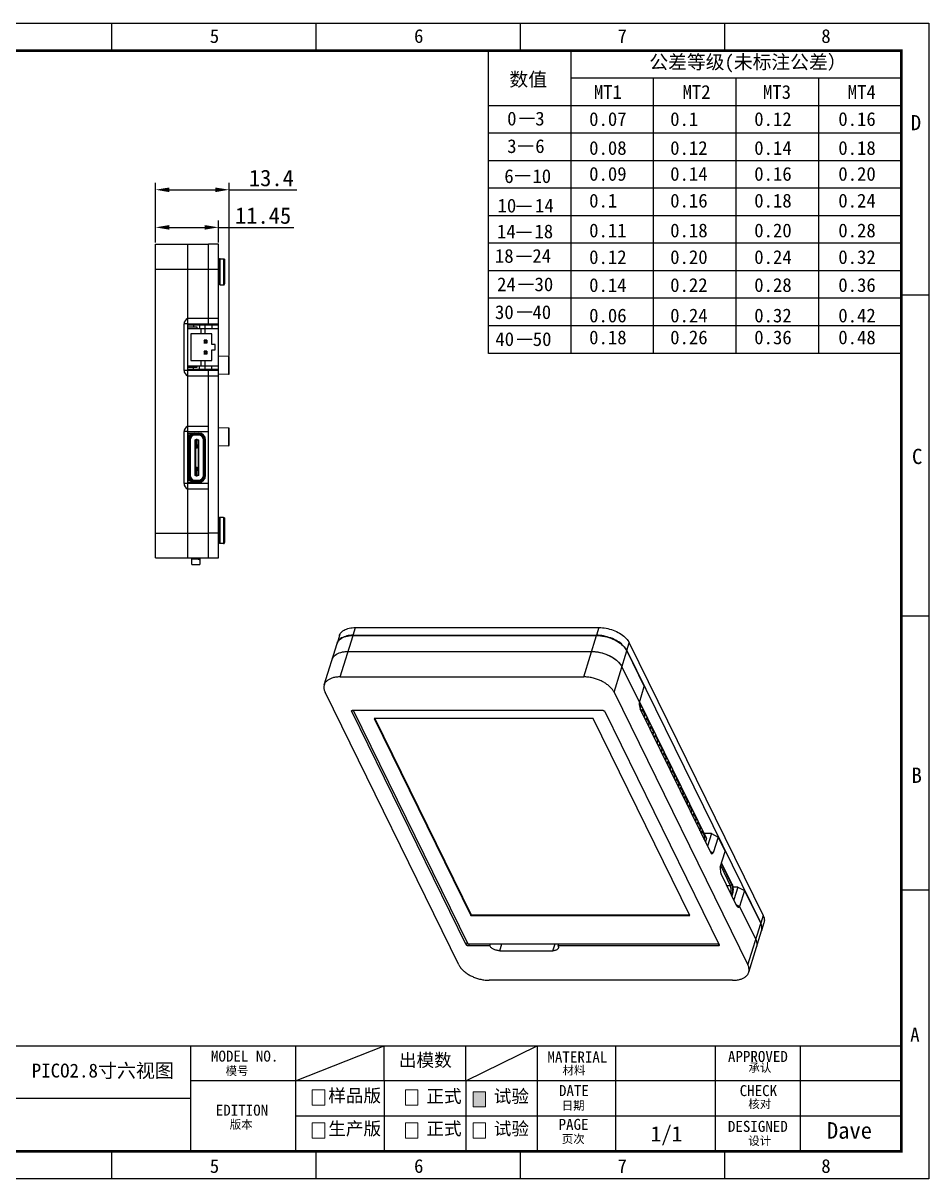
# Model space of a CAD drawing. Header units: millimetres. Extents: x 16822 to 17119, y 29551 to 29761.
# Drawn here: x 16954.4 to 17118.9, y 29550.5 to 29760.5 of the extents above; entities that cross this region are included whole.
import ezdxf
from ezdxf.enums import TextEntityAlignment as Align

# ---------------------------------------------------------------- set-up
doc = ezdxf.new("R2010")
doc.units = ezdxf.units.MM
doc.header["$PDMODE"] = 2
doc.layers.add('dim', color=3, linetype='Continuous')
doc.layers.add('title bar', color=7, linetype='Continuous')
doc.styles.get("Standard").update_dxf_attribs({"font": ''})
doc.styles.add('style3', font='')
doc.styles.add('宝明', font='')
doc.styles.get('Standard').set_extended_font_data('SimSun')
doc.styles.get('style3').set_extended_font_data('SimSun')
doc.styles.get('宝明').set_extended_font_data('SimHei')
doc.dimstyles.new('ISO-25', dxfattribs={"dimtxt": 3, "dimasz": 2.5, "dimexe": 1.25, "dimexo": 0.3, "dimtad": 1, "dimdsep": 46, "dimtxsty": 'Standard', "dimcen": 2.5, "dimclrd": 5, "dimclre": 5, "dimadec": 0, "dimazin": 0, "dimtfac": 1, "dimtmove": 0, "dimatfit": 3, "dimfxl": 1, "dimarcsym": 0})

# ---------------------------------------------------------------- blocks, each defined once
blk = doc.blocks.new('*D11')
at = {"color": 5, "lineweight": -2, "transparency": 16777216}
for p, q in [((16978.4, 29720.64), (16978.4, 29724.66)), ((16980.9, 29723.41), (16987.35, 29723.41)), ((16989.85, 29720.64), (16989.85, 29724.66)), ((16989.85, 29723.41), (17003.57, 29723.41))]:
    blk.add_line(p, q, dxfattribs=at)
at = {"color": 5, "transparency": 16777216}
for points in [[(16980.9, 29723.82), (16980.9, 29722.99), (16978.4, 29723.41)], [(16987.35, 29723.82), (16987.35, 29722.99), (16989.85, 29723.41)]]:
    blk.add_solid(points, dxfattribs=at)
at = {"layer": 'Defpoints', "color": 0, "transparency": 16777216}
for p in [(16978.4, 29723.41), (16978.4, 29720.34), (16989.85, 29720.34)]:
    blk.add_point(p, dxfattribs=at)
at = {"color": 0, "transparency": 16777216, "insert": (16997.96, 29725.53), "char_height": 3, "attachment_point": 5}
blk.add_mtext('11.45', dxfattribs=at)
blk = doc.blocks.new('*D12')
at = {"color": 5, "lineweight": -2, "transparency": 16777216}
for p, q in [((16978.4, 29720.64), (16978.4, 29731.49)), ((16980.9, 29730.24), (16989.3, 29730.24)), ((16991.8, 29700.15), (16991.8, 29731.49)), ((16991.8, 29730.24), (17004.06, 29730.24))]:
    blk.add_line(p, q, dxfattribs=at)
at = {"color": 5, "transparency": 16777216}
for points in [[(16980.9, 29730.65), (16980.9, 29729.82), (16978.4, 29730.24)], [(16989.3, 29730.65), (16989.3, 29729.82), (16991.8, 29730.24)]]:
    blk.add_solid(points, dxfattribs=at)
at = {"layer": 'Defpoints', "color": 0, "transparency": 16777216}
for p in [(16978.4, 29730.24), (16978.4, 29720.34), (16991.8, 29699.85)]:
    blk.add_point(p, dxfattribs=at)
at = {"color": 0, "transparency": 16777216, "insert": (16999.46, 29732.36), "char_height": 3, "attachment_point": 5}
blk.add_mtext('13.4', dxfattribs=at)

msp = doc.modelspace()

# ---------------------------------------------------------------- hatches: boundary and pattern name
msp.add_hatch(color=256).paths.add_polyline_path([(17036.108, 29563.585), (17038.345, 29563.585), (17038.345, 29566.357), (17036.108, 29566.357)])

# ---------------------------------------------------------------- linework, layer by layer
for p, q in [((17038.908, 29700.518), (17038.908, 29755.518)), ((17053.908, 29700.518), (17053.908, 29755.518)), ((17113.908, 29750.518), (17053.908, 29750.518)), ((17068.908, 29700.518), (17068.908, 29750.518)), ((17083.908, 29700.518), (17083.908, 29750.518)), ((17098.908, 29700.518), (17098.908, 29750.518)), ((17113.908, 29745.518), (17038.908, 29745.518)), ((17044.51, 29743.237), (17047.237, 29743.237)), ((17113.908, 29740.518), (17038.908, 29740.518)), ((17044.313, 29738.233), (17047.04, 29738.233)), ((17113.908, 29735.518), (17038.908, 29735.518)), ((17043.77, 29732.841), (17046.498, 29732.841)), ((17113.908, 29730.518), (17038.908, 29730.518)), ((17113.908, 29725.518), (17038.908, 29725.518)), ((17044.016, 29727.264), (17046.744, 29727.264)), ((17043.969, 29722.528), (17046.696, 29722.528)), ((17113.908, 29720.518), (17038.908, 29720.518)), ((17044.016, 29718.186), (17046.744, 29718.186)), ((17113.908, 29715.518), (17038.908, 29715.518)), ((17044.328, 29713.098), (17047.055, 29713.098)), ((17113.908, 29710.518), (17038.908, 29710.518)), ((17044.131, 29708.077), (17046.858, 29708.077)), ((17113.908, 29705.518), (17038.908, 29705.518)), ((17044.112, 29703.07), (17046.84, 29703.07)), ((17113.908, 29700.518), (17038.908, 29700.518))]:
    msp.add_line(p, q)
at = {"color": 7, "linetype": 'Continuous'}
for p, q in [((16978.399, 29663.338), (16978.399, 29720.338)), ((16978.399, 29720.338), (16987.999, 29720.338)), ((16984.299, 29706.888), (16984.299, 29720.338)), ((16987.999, 29720.338), (16987.999, 29705.638)), ((16988.049, 29705.638), (16988.049, 29720.338)), ((16989.849, 29720.338), (16988.049, 29720.338)), ((16989.849, 29663.338), (16989.849, 29720.338)), ((16989.954, 29713.131), (16989.954, 29717.546)), ((16990.157, 29717.706), (16990.766, 29717.706)), ((16990.968, 29717.546), (16990.968, 29713.131)), ((16987.999, 29716.588), (16988.049, 29716.588)), ((16989.849, 29716.588), (16989.954, 29716.588)), ((16987.999, 29714.088), (16988.049, 29714.088)), ((16989.849, 29714.088), (16989.954, 29714.088)), ((16990.157, 29712.97), (16990.766, 29712.97)), ((16984.299, 29706.888), (16987.999, 29706.888)), ((16988.049, 29706.888), (16989.849, 29706.888)), ((16983.599, 29697.388), (16983.599, 29705.888)), ((16984.299, 29705.888), (16987.999, 29705.888)), ((16989.829, 29705.638), (16984.299, 29705.638)), ((16984.299, 29705.338), (16985.899, 29705.338)), ((16984.299, 29705.038), (16989.829, 29705.038)), ((16985.299, 29705.638), (16985.299, 29705.338)), ((16985.899, 29705.338), (16985.899, 29705.038)), ((16986.429, 29705.638), (16986.429, 29705.038)), ((16986.629, 29705.038), (16986.629, 29704.068)), ((16987.429, 29704.068), (16987.429, 29705.638)), ((16988.049, 29705.888), (16989.849, 29705.888)), ((16988.629, 29705.638), (16988.629, 29705.038)), ((16989.829, 29697.638), (16989.829, 29705.638)), ((16988.629, 29704.068), (16984.849, 29704.068)), ((16984.849, 29704.068), (16984.849, 29699.208)), ((16987.739, 29702.888), (16987.239, 29702.888)), ((16987.239, 29702.888), (16987.239, 29702.388)), ((16987.339, 29702.788), (16987.239, 29702.888)), ((16987.239, 29702.388), (16987.339, 29702.488)), ((16987.739, 29702.388), (16987.239, 29702.388)), ((16987.639, 29702.788), (16987.339, 29702.788)), ((16987.339, 29702.488), (16987.339, 29702.788)), ((16987.639, 29702.488), (16987.339, 29702.488)), ((16987.739, 29702.888), (16987.639, 29702.788)), ((16987.639, 29702.488), (16987.639, 29702.788)), ((16987.739, 29702.388), (16987.639, 29702.488)), ((16987.739, 29702.888), (16987.739, 29702.388)), ((16988.629, 29702.138), (16988.629, 29704.068)), ((16987.739, 29700.888), (16987.239, 29700.888)), ((16987.239, 29700.888), (16987.239, 29700.388)), ((16987.339, 29700.788), (16987.239, 29700.888)), ((16987.239, 29700.388), (16987.339, 29700.488)), ((16987.739, 29700.388), (16987.239, 29700.388)), ((16987.639, 29700.788), (16987.339, 29700.788)), ((16987.339, 29700.488), (16987.339, 29700.788)), ((16987.639, 29700.488), (16987.339, 29700.488)), ((16987.739, 29700.888), (16987.639, 29700.788)), ((16987.639, 29700.488), (16987.639, 29700.788)), ((16987.739, 29700.388), (16987.639, 29700.488)), ((16987.739, 29700.888), (16987.739, 29700.388)), ((16989.229, 29702.138), (16988.629, 29702.138)), ((16988.629, 29701.138), (16989.229, 29701.138)), ((16988.629, 29699.208), (16988.629, 29701.138)), ((16989.229, 29701.138), (16989.229, 29702.138)), ((16984.299, 29698.238), (16989.829, 29698.238)), ((16984.849, 29699.208), (16988.629, 29699.208)), ((16985.899, 29698.238), (16985.899, 29697.938)), ((16986.429, 29697.638), (16986.429, 29698.238)), ((16986.629, 29699.208), (16986.629, 29698.238)), ((16987.429, 29697.638), (16987.429, 29699.208)), ((16988.629, 29697.638), (16988.629, 29698.238)), ((16991.703, 29699.945), (16989.849, 29700.01)), ((16991.799, 29696.832), (16991.799, 29699.845)), ((16985.899, 29697.938), (16984.299, 29697.938)), ((16984.299, 29697.638), (16989.829, 29697.638)), ((16987.999, 29697.388), (16984.299, 29697.388)), ((16987.999, 29696.388), (16984.299, 29696.388)), ((16985.299, 29697.638), (16985.299, 29697.938)), ((16987.999, 29697.639), (16987.999, 29663.338)), ((16988.049, 29696.604), (16988, 29696.602)), ((16988.049, 29663.338), (16988.049, 29697.638)), ((16989.849, 29697.388), (16988.049, 29697.388)), ((16989.849, 29696.388), (16988.049, 29696.388)), ((16991.703, 29696.732), (16989.849, 29696.667)), ((16983.599, 29676.848), (16983.599, 29686.288)), ((16984.299, 29687.288), (16987.999, 29687.288)), ((16984.299, 29686.288), (16987.999, 29686.288)), ((16984.299, 29686.038), (16986.259, 29686.038)), ((16984.299, 29685.738), (16984.737, 29685.738)), ((16986.259, 29685.888), (16985.549, 29685.888)), ((16985.549, 29685.738), (16986.259, 29685.738)), ((16988.049, 29687.073), (16987.999, 29687.074)), ((16991.703, 29686.945), (16989.849, 29687.01)), ((16991.799, 29683.832), (16991.799, 29686.845)), ((16984.449, 29684.788), (16984.449, 29678.348)), ((16984.599, 29684.788), (16984.599, 29678.348)), ((16985.529, 29683.718), (16985.554, 29683.718)), ((16985.529, 29683.718), (16985.529, 29683.418)), ((16985.554, 29683.418), (16985.529, 29683.418)), ((16985.554, 29684.818), (16985.804, 29684.818)), ((16985.554, 29684.818), (16985.554, 29678.318)), ((16985.554, 29683.918), (16985.654, 29683.818)), ((16985.804, 29683.818), (16985.654, 29683.818)), ((16985.654, 29683.818), (16985.654, 29679.318)), ((16985.804, 29684.918), (16986.004, 29684.918)), ((16985.804, 29683.318), (16985.804, 29684.918)), ((16985.804, 29683.86), (16986.004, 29683.86)), ((16986.004, 29683.318), (16986.004, 29684.918)), ((16986.004, 29684.818), (16986.254, 29684.818)), ((16986.154, 29683.818), (16986.004, 29683.818)), ((16986.154, 29683.818), (16986.254, 29683.918)), ((16986.154, 29683.818), (16986.154, 29679.318)), ((16986.254, 29678.318), (16986.254, 29684.818)), ((16986.254, 29683.718), (16986.279, 29683.718)), ((16986.279, 29683.418), (16986.254, 29683.418)), ((16986.279, 29683.418), (16986.279, 29683.718)), ((16987.209, 29684.788), (16987.209, 29678.348)), ((16987.359, 29678.348), (16987.359, 29684.788)), ((16987.509, 29678.348), (16987.509, 29684.788)), ((16988.049, 29683.604), (16987.999, 29683.602)), ((16991.703, 29683.732), (16989.849, 29683.667)), ((16985.529, 29683.218), (16985.554, 29683.218)), ((16985.529, 29683.218), (16985.529, 29682.918)), ((16985.554, 29682.918), (16985.529, 29682.918)), ((16985.529, 29682.718), (16985.554, 29682.718)), ((16985.529, 29682.718), (16985.529, 29682.418)), ((16985.554, 29682.418), (16985.529, 29682.418)), ((16985.529, 29682.218), (16985.554, 29682.218)), ((16985.529, 29682.218), (16985.529, 29681.918)), ((16985.554, 29681.918), (16985.529, 29681.918)), ((16985.529, 29681.718), (16985.554, 29681.718)), ((16985.529, 29681.718), (16985.529, 29681.418)), ((16985.554, 29681.418), (16985.529, 29681.418)), ((16986.004, 29683.318), (16985.804, 29683.318)), ((16986.254, 29683.218), (16986.279, 29683.218)), ((16986.279, 29682.918), (16986.254, 29682.918)), ((16986.254, 29682.718), (16986.279, 29682.718)), ((16986.279, 29682.418), (16986.254, 29682.418)), ((16986.254, 29682.218), (16986.279, 29682.218)), ((16986.279, 29681.918), (16986.254, 29681.918)), ((16986.254, 29681.718), (16986.279, 29681.718)), ((16986.279, 29681.418), (16986.254, 29681.418)), ((16986.279, 29682.918), (16986.279, 29683.218)), ((16986.279, 29682.418), (16986.279, 29682.718)), ((16986.279, 29681.918), (16986.279, 29682.218)), ((16986.279, 29681.418), (16986.279, 29681.718)), ((16985.529, 29681.218), (16985.554, 29681.218)), ((16985.529, 29681.218), (16985.529, 29680.918)), ((16985.554, 29680.918), (16985.529, 29680.918)), ((16985.529, 29680.718), (16985.554, 29680.718)), ((16985.529, 29680.718), (16985.529, 29680.418)), ((16985.554, 29680.418), (16985.529, 29680.418)), ((16985.529, 29680.218), (16985.554, 29680.218)), ((16985.529, 29680.218), (16985.529, 29679.918)), ((16985.554, 29679.918), (16985.529, 29679.918)), ((16985.529, 29679.718), (16985.554, 29679.718)), ((16985.529, 29679.718), (16985.529, 29679.418)), ((16985.554, 29679.418), (16985.529, 29679.418)), ((16985.554, 29679.218), (16985.654, 29679.318)), ((16985.804, 29679.318), (16985.654, 29679.318)), ((16985.804, 29679.818), (16986.004, 29679.818)), ((16985.804, 29678.218), (16985.804, 29679.818)), ((16986.004, 29679.277), (16985.804, 29679.277)), ((16986.004, 29678.218), (16986.004, 29679.818)), ((16986.004, 29679.318), (16986.154, 29679.318)), ((16986.254, 29679.218), (16986.154, 29679.318)), ((16986.254, 29681.218), (16986.279, 29681.218)), ((16986.279, 29680.918), (16986.254, 29680.918)), ((16986.254, 29680.718), (16986.279, 29680.718)), ((16986.279, 29680.418), (16986.254, 29680.418)), ((16986.254, 29680.218), (16986.279, 29680.218)), ((16986.279, 29679.918), (16986.254, 29679.918)), ((16986.254, 29679.718), (16986.279, 29679.718)), ((16986.279, 29679.418), (16986.254, 29679.418)), ((16986.279, 29680.918), (16986.279, 29681.218)), ((16986.279, 29680.418), (16986.279, 29680.718)), ((16986.279, 29679.918), (16986.279, 29680.218)), ((16986.279, 29679.418), (16986.279, 29679.718)), ((16984.737, 29677.398), (16984.299, 29677.398)), ((16984.299, 29677.098), (16986.259, 29677.098)), ((16986.259, 29677.398), (16985.549, 29677.398)), ((16985.549, 29677.248), (16986.259, 29677.248)), ((16985.804, 29678.318), (16985.554, 29678.318)), ((16986.004, 29678.218), (16985.804, 29678.218)), ((16986.254, 29678.318), (16986.004, 29678.318)), ((16987.999, 29676.848), (16984.299, 29676.848)), ((16987.999, 29675.848), (16984.299, 29675.848)), ((16984.299, 29663.338), (16984.299, 29675.848)), ((16987.999, 29672.638), (16988.049, 29672.638)), ((16988.049, 29669.588), (16987.999, 29669.588)), ((16989.954, 29669.588), (16989.849, 29669.588)), ((16989.954, 29666.131), (16989.954, 29670.546)), ((16990.766, 29670.706), (16990.157, 29670.706)), ((16990.968, 29670.546), (16990.968, 29666.131)), ((16988.049, 29667.088), (16987.999, 29667.088)), ((16989.954, 29667.088), (16989.849, 29667.088)), ((16987.999, 29664.838), (16988.049, 29664.838)), ((16990.766, 29665.97), (16990.157, 29665.97)), ((16978.399, 29663.338), (16987.999, 29663.338)), ((16984.999, 29662.138), (16984.999, 29663.338)), ((16985.949, 29663.338), (16986.252, 29663.121)), ((16986.301, 29663.086), (16986.252, 29663.121)), ((16986.449, 29663.338), (16986.449, 29662.138)), ((16988.049, 29663.338), (16989.849, 29663.338)), ((16984.999, 29662.138), (16986.449, 29662.138)), ((17014.759, 29650.702), (17058.97, 29650.702)), ((17009.06, 29640.264), (17011.384, 29647.784)), ((17011.384, 29647.784), (17011.408, 29647.854)), ((17011.396, 29647.824), (17011.392, 29647.808)), ((17011.832, 29649.234), (17011.396, 29647.824)), ((17011.421, 29647.895), (17011.396, 29647.824)), ((17011.408, 29647.854), (17011.501, 29648.06)), ((17014.311, 29649.253), (17058.522, 29649.253)), ((17014.323, 29649.292), (17058.534, 29649.292)), ((17064.487, 29647.905), (17088.799, 29598.363)), ((17013.055, 29646.343), (17013.415, 29646.355)), ((17013.415, 29646.355), (17057.626, 29646.355)), ((17064.051, 29646.495), (17063.935, 29646.707)), ((17064.039, 29646.456), (17067.208, 29639.998)), ((17064.051, 29646.495), (17088.363, 29596.953)), ((17063.006, 29643.804), (17063.144, 29643.557)), ((17063.144, 29643.557), (17066.313, 29637.1)), ((17011.987, 29641.733), (17056.198, 29641.733)), ((17066.313, 29637.1), (17067.208, 29639.998)), ((17033.527, 29589.394), (17009.215, 29638.936)), ((17061.715, 29638.936), (17086.027, 29589.394)), ((17078.528, 29612.455), (17066.36, 29637.252)), ((17034.859, 29593.061), (17014.055, 29635.455)), ((17014.27, 29635.672), (17059.587, 29635.672)), ((17014.339, 29635.672), (17035.168, 29593.226)), ((17060.016, 29635.455), (17080.82, 29593.061)), ((17066.617, 29636.345), (17066.306, 29636.978)), ((17066.617, 29636.345), (17066.338, 29636.314)), ((17079.266, 29609.81), (17066.448, 29635.93)), ((17066.473, 29635.879), (17066.617, 29636.345)), ((17066.843, 29635.885), (17066.699, 29635.419)), ((17067.392, 29634.766), (17066.843, 29635.885)), ((17018.121, 29634.159), (17035.691, 29598.355)), ((17057.911, 29634.159), (17018.121, 29634.159)), ((17018.246, 29634.159), (17035.74, 29598.511)), ((17075.481, 29598.355), (17057.911, 29634.159)), ((17067.392, 29634.766), (17067.038, 29634.727)), ((17067.248, 29634.3), (17067.392, 29634.766)), ((17067.617, 29634.306), (17067.473, 29633.84)), ((17068.166, 29633.187), (17067.617, 29634.306)), ((17068.166, 29633.187), (17067.813, 29633.148)), ((17068.023, 29632.722), (17068.166, 29633.187)), ((17068.392, 29632.727), (17068.248, 29632.262)), ((17068.941, 29631.608), (17068.392, 29632.727)), ((17068.941, 29631.608), (17068.588, 29631.57)), ((17068.797, 29631.143), (17068.941, 29631.608)), ((17069.167, 29631.148), (17069.023, 29630.683)), ((17069.716, 29630.03), (17069.167, 29631.148)), ((17069.716, 29630.03), (17069.363, 29629.991)), ((17069.572, 29629.564), (17069.716, 29630.03)), ((17069.942, 29629.57), (17069.798, 29629.104)), ((17070.491, 29628.451), (17069.942, 29629.57)), ((17070.491, 29628.451), (17070.137, 29628.412)), ((17070.347, 29627.985), (17070.491, 29628.451)), ((17070.717, 29627.991), (17070.573, 29627.525)), ((17071.266, 29626.872), (17070.717, 29627.991)), ((17071.266, 29626.872), (17070.912, 29626.833)), ((17071.122, 29626.406), (17071.266, 29626.872)), ((17071.491, 29626.412), (17071.347, 29625.946)), ((17072.04, 29625.293), (17071.491, 29626.412)), ((17072.04, 29625.293), (17071.687, 29625.254)), ((17071.897, 29624.827), (17072.04, 29625.293)), ((17072.266, 29624.833), (17072.122, 29624.367)), ((17072.815, 29623.714), (17072.266, 29624.833)), ((17072.815, 29623.714), (17072.462, 29623.675)), ((17072.671, 29623.248), (17072.815, 29623.714)), ((17073.041, 29623.254), (17072.897, 29622.788)), ((17073.59, 29622.135), (17073.041, 29623.254)), ((17073.59, 29622.135), (17073.237, 29622.096)), ((17073.446, 29621.669), (17073.59, 29622.135)), ((17073.816, 29621.675), (17073.672, 29621.209)), ((17074.365, 29620.556), (17073.816, 29621.675)), ((17074.365, 29620.556), (17074.012, 29620.517)), ((17074.221, 29620.09), (17074.365, 29620.556)), ((17074.591, 29620.096), (17074.447, 29619.63)), ((17075.14, 29618.977), (17074.591, 29620.096)), ((17075.14, 29618.977), (17074.786, 29618.938)), ((17074.996, 29618.512), (17075.14, 29618.977)), ((17075.365, 29618.517), (17075.222, 29618.052)), ((17075.915, 29617.398), (17075.365, 29618.517)), ((17075.915, 29617.398), (17075.561, 29617.36)), ((17075.771, 29616.933), (17075.915, 29617.398)), ((17076.14, 29616.938), (17075.996, 29616.473)), ((17076.689, 29615.82), (17076.14, 29616.938)), ((17076.689, 29615.82), (17076.336, 29615.781)), ((17076.545, 29615.354), (17076.689, 29615.82)), ((17076.915, 29615.36), (17076.771, 29614.894)), ((17077.464, 29614.241), (17076.915, 29615.36)), ((17077.464, 29614.241), (17077.111, 29614.202)), ((17077.32, 29613.775), (17077.464, 29614.241)), ((17077.69, 29613.781), (17077.546, 29613.315)), ((17078.239, 29612.662), (17077.69, 29613.781)), ((17078.239, 29612.662), (17077.886, 29612.623)), ((17078.095, 29612.196), (17078.239, 29612.662)), ((17079.41, 29613.256), (17078.135, 29613.256)), ((17078.528, 29612.455), (17078.312, 29611.755)), ((17079.41, 29613.256), (17078.701, 29610.961)), ((17079.41, 29613.256), (17080.636, 29612.635)), ((17080.636, 29612.635), (17079.741, 29609.736)), ((17080.636, 29612.635), (17081.915, 29610.029)), ((17079.741, 29609.736), (17079.157, 29610.032)), ((17081.019, 29607.131), (17081.915, 29610.029)), ((17083.105, 29603.971), (17081.226, 29607.801)), ((17083.142, 29604.088), (17081.262, 29607.918)), ((17081.097, 29607.384), (17082.83, 29603.853)), ((17084.034, 29600.093), (17081.155, 29605.961)), ((17084.178, 29603.54), (17083.296, 29603.54)), ((17084.178, 29603.54), (17083.469, 29601.245)), ((17084.178, 29603.54), (17085.404, 29602.918)), ((17082.889, 29602.519), (17082.872, 29602.462)), ((17083.064, 29602.069), (17083.174, 29602.425)), ((17083.22, 29602.332), (17083.11, 29601.976)), ((17085.404, 29602.918), (17084.509, 29600.02)), ((17085.404, 29602.918), (17088.351, 29596.913)), ((17084.509, 29600.02), (17083.925, 29600.316)), ((17084.509, 29600.02), (17087.455, 29594.015)), ((17035.691, 29598.355), (17035.74, 29598.511)), ((17035.691, 29598.355), (17075.481, 29598.355)), ((17035.74, 29598.511), (17075.404, 29598.511)), ((17086.182, 29588.065), (17088.506, 29595.585)), ((17088.455, 29596.74), (17088.363, 29596.953)), ((17088.542, 29595.731), (17088.506, 29595.585)), ((17088.509, 29595.598), (17088.518, 29595.624)), ((17088.953, 29597.034), (17088.518, 29595.624)), ((17088.518, 29595.624), (17088.548, 29595.736)), ((17035.168, 29593.226), (17080.738, 29593.226)), ((17039.129, 29592.843), (17039.247, 29593.226)), ((17051.563, 29592.843), (17051.681, 29593.226)), ((17087.455, 29594.015), (17087.56, 29593.768)), ((17087.56, 29593.768), (17087.631, 29593.527)), ((17087.631, 29593.527), (17087.669, 29593.291)), ((17087.675, 29593.059), (17087.647, 29592.833)), ((17087.669, 29593.291), (17087.675, 29593.059)), ((17039.129, 29592.843), (17035.288, 29592.843)), ((17040.935, 29591.973), (17050.612, 29591.973)), ((17080.604, 29592.843), (17051.563, 29592.843)), ((17087.647, 29592.833), (17087.61, 29592.687)), ((17083.255, 29586.596), (17039.044, 29586.596))]:
    msp.add_line(p, q, dxfattribs=at)
at = {"color": 9, "linetype": 'Continuous'}
for p, q in [((16990.157, 29712.97), (16990.157, 29717.706)), ((16990.766, 29717.706), (16990.766, 29712.97)), ((16978.399, 29715.838), (16987.999, 29715.838)), ((16988.049, 29715.838), (16989.849, 29715.838)), ((16989.954, 29715.338), (16990.157, 29715.338)), ((16990.968, 29715.338), (16990.766, 29715.338)), ((16984.299, 29705.888), (16983.599, 29705.888)), ((16991.703, 29696.732), (16991.703, 29699.945)), ((16984.299, 29697.388), (16983.599, 29697.388)), ((16984.299, 29686.288), (16983.599, 29686.288)), ((16984.633, 29685.638), (16984.299, 29685.638)), ((16984.399, 29685.738), (16984.399, 29685.278)), ((16985.549, 29685.888), (16985.549, 29685.638)), ((16986.259, 29685.638), (16985.549, 29685.638)), ((16986.259, 29685.638), (16986.259, 29685.888)), ((16991.703, 29683.732), (16991.703, 29686.945)), ((16984.699, 29684.788), (16984.449, 29684.788)), ((16984.699, 29684.788), (16984.699, 29678.348)), ((16987.359, 29684.788), (16987.109, 29684.788)), ((16987.109, 29678.348), (16987.109, 29684.788)), ((16984.299, 29677.498), (16984.633, 29677.498)), ((16984.399, 29677.859), (16984.399, 29677.398)), ((16984.449, 29678.348), (16984.699, 29678.348)), ((16985.549, 29677.498), (16986.259, 29677.498)), ((16985.549, 29677.498), (16985.549, 29677.248)), ((16986.259, 29677.248), (16986.259, 29677.498)), ((16987.109, 29678.348), (16987.359, 29678.348)), ((16984.299, 29676.848), (16983.599, 29676.848)), ((16990.157, 29665.97), (16990.157, 29670.706)), ((16990.766, 29670.706), (16990.766, 29665.97)), ((16978.399, 29667.838), (16987.999, 29667.838)), ((16989.849, 29667.838), (16988.049, 29667.838)), ((16989.954, 29668.338), (16990.157, 29668.338)), ((16990.968, 29668.338), (16990.766, 29668.338)), ((16986.228, 29663.138), (16984.999, 29663.138)), ((17014.323, 29649.292), (17014.759, 29650.702)), ((17058.97, 29650.702), (17058.534, 29649.292)), ((17011.987, 29641.733), (17014.311, 29649.253)), ((17056.198, 29641.733), (17058.522, 29649.253)), ((17064.051, 29646.495), (17064.487, 29647.905)), ((17061.715, 29638.936), (17064.039, 29646.456)), ((17014.111, 29635.636), (17014.055, 29635.455)), ((17082.189, 29603.853), (17082.83, 29603.853)), ((17082.83, 29603.853), (17083.105, 29603.971)), ((17082.889, 29602.519), (17082.844, 29602.519)), ((17083.174, 29602.425), (17082.889, 29602.519)), ((17088.799, 29598.363), (17088.363, 29596.953)), ((17086.027, 29589.394), (17088.351, 29596.913)), ((17035.01, 29593.55), (17034.859, 29593.061)), ((17035.406, 29593.226), (17035.288, 29592.843)), ((17040.935, 29591.973), (17041.322, 29593.226)), ((17050.612, 29591.973), (17050.999, 29593.226)), ((17080.722, 29593.226), (17080.604, 29592.843))]:
    msp.add_line(p, q, dxfattribs=at)
at = {"color": 0, "linetype": 'Continuous'}
msp.add_line((16984.299, 29675.848), (16984.299, 29706.888), dxfattribs=at)
at = {"color": 1}
for p, q in [((17003.871, 29568.32), (17019.946, 29574.719)), ((17034.81, 29568.32), (17047.718, 29574.719))]:
    msp.add_line(p, q, dxfattribs=at)
at = {"color": 7}
for p, q in [((17019.946, 29568.32), (17019.946, 29574.719)), ((17019.946, 29568.32), (17019.946, 29555.52)), ((17034.81, 29568.32), (17034.81, 29555.52)), ((17047.718, 29561.92), (17003.871, 29561.92))]:
    msp.add_line(p, q, dxfattribs=at)
at = {"color": 7, "linetype": 'Continuous'}
for points in [[(16990.157, 29717.706), (16990.141, 29717.706), (16990.124, 29717.704), (16990.107, 29717.702), (16990.091, 29717.698), (16990.074, 29717.692), (16990.058, 29717.686), (16990.042, 29717.678), (16990.027, 29717.669), (16990.014, 29717.659), (16990.001, 29717.649), (16989.99, 29717.637), (16989.98, 29717.624), (16989.972, 29717.612), (16989.965, 29717.598), (16989.96, 29717.585), (16989.957, 29717.572), (16989.955, 29717.559), (16989.954, 29717.546)], [(16990.766, 29717.706), (16990.782, 29717.706), (16990.798, 29717.704), (16990.815, 29717.702), (16990.832, 29717.698), (16990.849, 29717.692), (16990.865, 29717.686), (16990.88, 29717.678), (16990.895, 29717.669), (16990.909, 29717.659), (16990.922, 29717.649), (16990.933, 29717.637), (16990.943, 29717.624), (16990.951, 29717.612), (16990.957, 29717.598), (16990.962, 29717.585), (16990.966, 29717.572), (16990.968, 29717.559), (16990.968, 29717.546)], [(16990.157, 29712.97), (16990.141, 29712.971), (16990.124, 29712.972), (16990.107, 29712.975), (16990.091, 29712.979), (16990.074, 29712.984), (16990.058, 29712.991), (16990.042, 29712.999), (16990.027, 29713.007), (16990.014, 29713.017), (16990.001, 29713.028), (16989.99, 29713.04), (16989.98, 29713.052), (16989.972, 29713.065), (16989.965, 29713.078), (16989.96, 29713.092), (16989.957, 29713.105), (16989.955, 29713.118), (16989.954, 29713.131)], [(16990.766, 29712.97), (16990.782, 29712.971), (16990.798, 29712.972), (16990.815, 29712.975), (16990.832, 29712.979), (16990.849, 29712.984), (16990.865, 29712.991), (16990.88, 29712.999), (16990.895, 29713.007), (16990.909, 29713.017), (16990.922, 29713.028), (16990.933, 29713.04), (16990.943, 29713.052), (16990.951, 29713.065), (16990.957, 29713.078), (16990.962, 29713.092), (16990.966, 29713.105), (16990.968, 29713.118), (16990.968, 29713.131)], [(16990.157, 29670.706), (16990.141, 29670.706), (16990.124, 29670.704), (16990.107, 29670.702), (16990.091, 29670.698), (16990.074, 29670.692), (16990.058, 29670.686), (16990.042, 29670.678), (16990.027, 29670.669), (16990.014, 29670.659), (16990.001, 29670.649), (16989.99, 29670.637), (16989.98, 29670.624), (16989.972, 29670.612), (16989.965, 29670.598), (16989.96, 29670.585), (16989.957, 29670.572), (16989.955, 29670.559), (16989.954, 29670.546)], [(16990.766, 29670.706), (16990.782, 29670.706), (16990.798, 29670.704), (16990.815, 29670.702), (16990.832, 29670.698), (16990.849, 29670.692), (16990.865, 29670.686), (16990.88, 29670.678), (16990.895, 29670.669), (16990.909, 29670.659), (16990.922, 29670.649), (16990.933, 29670.637), (16990.943, 29670.624), (16990.951, 29670.612), (16990.957, 29670.598), (16990.962, 29670.585), (16990.966, 29670.572), (16990.968, 29670.559), (16990.968, 29670.546)], [(16990.157, 29665.97), (16990.141, 29665.971), (16990.124, 29665.972), (16990.107, 29665.975), (16990.091, 29665.979), (16990.074, 29665.984), (16990.058, 29665.991), (16990.042, 29665.999), (16990.027, 29666.007), (16990.014, 29666.017), (16990.001, 29666.028), (16989.99, 29666.04), (16989.98, 29666.052), (16989.972, 29666.065), (16989.965, 29666.078), (16989.96, 29666.092), (16989.957, 29666.105), (16989.955, 29666.118), (16989.954, 29666.131)], [(16990.766, 29665.97), (16990.782, 29665.971), (16990.798, 29665.972), (16990.815, 29665.975), (16990.832, 29665.979), (16990.849, 29665.984), (16990.865, 29665.991), (16990.88, 29665.999), (16990.895, 29666.007), (16990.909, 29666.017), (16990.922, 29666.028), (16990.933, 29666.04), (16990.943, 29666.052), (16990.951, 29666.065), (16990.957, 29666.078), (16990.962, 29666.092), (16990.966, 29666.105), (16990.968, 29666.118), (16990.968, 29666.131)], [(16986.399, 29663.017), (16986.35, 29663.052), (16986.325, 29663.069), (16986.301, 29663.086)], [(16986.449, 29662.982), (16986.424, 29663), (16986.399, 29663.017)], [(17011.832, 29649.234), (17011.856, 29649.305), (17011.935, 29649.483), (17012.036, 29649.65), (17012.16, 29649.808), (17012.306, 29649.955), (17012.473, 29650.091), (17012.66, 29650.215), (17012.868, 29650.326), (17013.093, 29650.424), (17013.335, 29650.507), (17013.594, 29650.577), (17013.867, 29650.631), (17014.151, 29650.67), (17014.448, 29650.694), (17014.759, 29650.702)], [(17058.97, 29650.702), (17059.288, 29650.694), (17059.609, 29650.67), (17059.931, 29650.631), (17060.257, 29650.577), (17060.584, 29650.507), (17060.909, 29650.424), (17061.229, 29650.326), (17061.546, 29650.215), (17061.855, 29650.091), (17062.155, 29649.955), (17062.447, 29649.808), (17062.725, 29649.65), (17062.991, 29649.483), (17063.243, 29649.305), (17063.478, 29649.121), (17063.695, 29648.93), (17063.895, 29648.732), (17064.075, 29648.53), (17064.233, 29648.326), (17064.37, 29648.117), (17064.487, 29647.905)], [(17014.323, 29649.292), (17014.012, 29649.284), (17013.715, 29649.26), (17013.431, 29649.221), (17013.159, 29649.167), (17012.899, 29649.097), (17012.657, 29649.014), (17012.432, 29648.916), (17012.225, 29648.805), (17012.037, 29648.681), (17011.87, 29648.545), (17011.724, 29648.398), (17011.6, 29648.24), (17011.499, 29648.073), (17011.421, 29647.895)], [(17011.501, 29648.06), (17011.627, 29648.254), (17011.782, 29648.434), (17011.968, 29648.598), (17012.183, 29648.747), (17012.422, 29648.878), (17012.687, 29648.99), (17012.977, 29649.084), (17013.285, 29649.158), (17013.609, 29649.21), (17013.951, 29649.242), (17014.311, 29649.253)], [(17058.522, 29649.253), (17058.893, 29649.242), (17059.266, 29649.21), (17059.641, 29649.158), (17060.021, 29649.084), (17060.403, 29648.99), (17060.778, 29648.878), (17061.146, 29648.747), (17061.508, 29648.598), (17061.855, 29648.434), (17062.186, 29648.254), (17062.503, 29648.06), (17062.798, 29647.854), (17063.07, 29647.638), (17063.32, 29647.412), (17063.543, 29647.18), (17063.736, 29646.944), (17063.901, 29646.703), (17064.039, 29646.456)], [(17063.935, 29646.707), (17063.797, 29646.916), (17063.639, 29647.12), (17063.46, 29647.322), (17063.259, 29647.52), (17063.042, 29647.711), (17062.807, 29647.895), (17062.555, 29648.073), (17062.29, 29648.24), (17062.011, 29648.398), (17061.719, 29648.545), (17061.419, 29648.681), (17061.111, 29648.805), (17060.794, 29648.916), (17060.473, 29649.014), (17060.149, 29649.097), (17059.821, 29649.167), (17059.495, 29649.221), (17059.173, 29649.26), (17058.853, 29649.284), (17058.534, 29649.292)], [(17010.489, 29644.886), (17010.513, 29644.958), (17010.591, 29645.135), (17010.692, 29645.302), (17010.816, 29645.46), (17010.963, 29645.608), (17011.129, 29645.744), (17011.317, 29645.867), (17011.524, 29645.979), (17011.749, 29646.076), (17011.991, 29646.16), (17012.251, 29646.229), (17012.523, 29646.284), (17012.807, 29646.323), (17013.105, 29646.346), (17013.415, 29646.355)], [(17010.489, 29644.886), (17010.512, 29644.956), (17010.605, 29645.161), (17010.731, 29645.356), (17010.886, 29645.535), (17011.072, 29645.7), (17011.287, 29645.849), (17011.527, 29645.98), (17011.792, 29646.092), (17012.081, 29646.186), (17012.389, 29646.259), (17012.713, 29646.312), (17013.055, 29646.343)], [(17057.626, 29646.355), (17057.945, 29646.346), (17058.265, 29646.323), (17058.588, 29646.284), (17058.913, 29646.229), (17059.241, 29646.16), (17059.565, 29646.076), (17059.886, 29645.979), (17060.203, 29645.867), (17060.512, 29645.744), (17060.812, 29645.608), (17061.103, 29645.46), (17061.382, 29645.302), (17061.647, 29645.135), (17061.899, 29644.958), (17062.134, 29644.774), (17062.352, 29644.583), (17062.552, 29644.385), (17062.732, 29644.183), (17062.89, 29643.978), (17063.027, 29643.77), (17063.144, 29643.557)], [(17057.626, 29646.355), (17057.997, 29646.343), (17058.371, 29646.312), (17058.746, 29646.259), (17059.125, 29646.186), (17059.507, 29646.092), (17059.882, 29645.98), (17060.251, 29645.849), (17060.612, 29645.7), (17060.959, 29645.535), (17061.291, 29645.356), (17061.607, 29645.161), (17061.902, 29644.956), (17062.174, 29644.74), (17062.424, 29644.514), (17062.647, 29644.281), (17062.84, 29644.046), (17063.006, 29643.804)], [(17011.987, 29641.733), (17011.806, 29641.731), (17011.627, 29641.722), (17011.45, 29641.708), (17011.274, 29641.689), (17011.099, 29641.663), (17010.93, 29641.632), (17010.766, 29641.594), (17010.608, 29641.551), (17010.457, 29641.504), (17010.314, 29641.452), (17010.179, 29641.396), (17010.053, 29641.336), (17009.935, 29641.273), (17009.826, 29641.207), (17009.724, 29641.138), (17009.628, 29641.067), (17009.54, 29640.992), (17009.458, 29640.914), (17009.382, 29640.833), (17009.313, 29640.748), (17009.25, 29640.66), (17009.193, 29640.568), (17009.142, 29640.473), (17009.098, 29640.373), (17009.061, 29640.264)], [(17061.715, 29638.936), (17061.652, 29639.059), (17061.579, 29639.182), (17061.497, 29639.306), (17061.406, 29639.432), (17061.306, 29639.558), (17061.198, 29639.683), (17061.083, 29639.806), (17060.96, 29639.927), (17060.832, 29640.045), (17060.699, 29640.158), (17060.562, 29640.268), (17060.422, 29640.373), (17060.28, 29640.473), (17060.135, 29640.568), (17059.988, 29640.66), (17059.838, 29640.748), (17059.686, 29640.833), (17059.531, 29640.914), (17059.372, 29640.992), (17059.211, 29641.067), (17059.045, 29641.138), (17058.875, 29641.207), (17058.701, 29641.273), (17058.522, 29641.336), (17058.337, 29641.396), (17058.147, 29641.452), (17057.953, 29641.504), (17057.756, 29641.551), (17057.555, 29641.594), (17057.355, 29641.632), (17057.155, 29641.663), (17056.955, 29641.689), (17056.759, 29641.708), (17056.568, 29641.722), (17056.381, 29641.731), (17056.198, 29641.733)], [(17009.061, 29640.264), (17009.032, 29640.158), (17009.01, 29640.045), (17008.998, 29639.927), (17008.994, 29639.806), (17008.999, 29639.683), (17009.014, 29639.558), (17009.037, 29639.432), (17009.07, 29639.306), (17009.11, 29639.182), (17009.158, 29639.059), (17009.215, 29638.936)], [(17014.055, 29635.455), (17014.044, 29635.484), (17014.038, 29635.512), (17014.038, 29635.538), (17014.043, 29635.558)], [(17014.043, 29635.558), (17014.045, 29635.563), (17014.057, 29635.587), (17014.074, 29635.609), (17014.096, 29635.627), (17014.124, 29635.643), (17014.155, 29635.656), (17014.19, 29635.665), (17014.228, 29635.67), (17014.27, 29635.672)], [(17059.587, 29635.672), (17059.631, 29635.67), (17059.675, 29635.665), (17059.718, 29635.656), (17059.762, 29635.643), (17059.805, 29635.627), (17059.846, 29635.609), (17059.884, 29635.587), (17059.919, 29635.563), (17059.95, 29635.538), (17059.976, 29635.512), (17059.998, 29635.484), (17060.016, 29635.455)], [(17082.964, 29603.279), (17082.959, 29603.34), (17082.952, 29603.4), (17082.944, 29603.458), (17082.934, 29603.516), (17082.923, 29603.571), (17082.911, 29603.624), (17082.897, 29603.675), (17082.882, 29603.724), (17082.865, 29603.77), (17082.848, 29603.813), (17082.83, 29603.853)], [(17083.174, 29602.425), (17083.19, 29602.477), (17083.203, 29602.531), (17083.216, 29602.586), (17083.227, 29602.643), (17083.237, 29602.702), (17083.245, 29602.762), (17083.253, 29602.823), (17083.258, 29602.885), (17083.263, 29602.948), (17083.266, 29603.012), (17083.267, 29603.076), (17083.267, 29603.139), (17083.266, 29603.203), (17083.263, 29603.267), (17083.259, 29603.33), (17083.253, 29603.392), (17083.246, 29603.453), (17083.237, 29603.513), (17083.228, 29603.572), (17083.216, 29603.629), (17083.204, 29603.685), (17083.19, 29603.738), (17083.175, 29603.79), (17083.16, 29603.839), (17083.143, 29603.885), (17083.124, 29603.929), (17083.105, 29603.971)], [(17083.142, 29604.088), (17083.163, 29604.041), (17083.184, 29603.991), (17083.203, 29603.938), (17083.221, 29603.883), (17083.238, 29603.824), (17083.254, 29603.763), (17083.268, 29603.7), (17083.281, 29603.635), (17083.292, 29603.568), (17083.301, 29603.5), (17083.309, 29603.43), (17083.316, 29603.36), (17083.321, 29603.288), (17083.324, 29603.216), (17083.326, 29603.144), (17083.325, 29603.071), (17083.324, 29602.998), (17083.32, 29602.926), (17083.316, 29602.855), (17083.309, 29602.784), (17083.301, 29602.714), (17083.291, 29602.646), (17083.28, 29602.579), (17083.267, 29602.514), (17083.253, 29602.452), (17083.237, 29602.391), (17083.22, 29602.332)], [(17082.889, 29602.519), (17082.904, 29602.569), (17082.917, 29602.621), (17082.929, 29602.675), (17082.939, 29602.731), (17082.948, 29602.789), (17082.955, 29602.848), (17082.961, 29602.909), (17082.966, 29602.97), (17082.968, 29603.032), (17082.97, 29603.094), (17082.969, 29603.156), (17082.967, 29603.218), (17082.964, 29603.279)], [(17088.799, 29598.363), (17088.891, 29598.15), (17088.958, 29597.942), (17089.001, 29597.737), (17089.019, 29597.535), (17089.013, 29597.337), (17088.983, 29597.146), (17088.953, 29597.034)], [(17088.351, 29596.913), (17088.455, 29596.667), (17088.527, 29596.425), (17088.565, 29596.189), (17088.57, 29595.957), (17088.542, 29595.731)], [(17088.548, 29595.736), (17088.578, 29595.927), (17088.584, 29596.125), (17088.565, 29596.327), (17088.522, 29596.532), (17088.455, 29596.74)], [(17035.288, 29592.843), (17035.243, 29592.846), (17035.2, 29592.851), (17035.156, 29592.86), (17035.113, 29592.873), (17035.069, 29592.889), (17035.029, 29592.907), (17034.991, 29592.929), (17034.955, 29592.952), (17034.924, 29592.978), (17034.898, 29593.004), (17034.876, 29593.032), (17034.859, 29593.061)], [(17080.82, 29593.061), (17080.831, 29593.032), (17080.836, 29593.004), (17080.836, 29592.978), (17080.831, 29592.958)], [(17087.455, 29594.015), (17087.547, 29593.803), (17087.614, 29593.594), (17087.657, 29593.39), (17087.676, 29593.188), (17087.67, 29592.99), (17087.64, 29592.799), (17087.61, 29592.687)], [(17040.213, 29592.088), (17040.072, 29592.136), (17039.934, 29592.193), (17039.801, 29592.257), (17039.676, 29592.327), (17039.559, 29592.403), (17039.449, 29592.485), (17039.352, 29592.57), (17039.266, 29592.658), (17039.192, 29592.749), (17039.129, 29592.843)], [(17040.935, 29591.973), (17040.791, 29591.978), (17040.648, 29591.992), (17040.504, 29592.014), (17040.359, 29592.047), (17040.213, 29592.088)], [(17051.587, 29592.462), (17051.565, 29592.403), (17051.522, 29592.327), (17051.466, 29592.257), (17051.395, 29592.193), (17051.314, 29592.136), (17051.22, 29592.088), (17051.114, 29592.047), (17051.001, 29592.014), (17050.879, 29591.992), (17050.75, 29591.978), (17050.612, 29591.973)], [(17051.563, 29592.843), (17051.592, 29592.749), (17051.607, 29592.658), (17051.608, 29592.57), (17051.594, 29592.485), (17051.587, 29592.462)], [(17080.831, 29592.958), (17080.83, 29592.952), (17080.818, 29592.929), (17080.801, 29592.907), (17080.778, 29592.889), (17080.751, 29592.873), (17080.719, 29592.86), (17080.685, 29592.851), (17080.646, 29592.846), (17080.604, 29592.843)], [(17033.527, 29589.394), (17033.591, 29589.271), (17033.663, 29589.147), (17033.745, 29589.023), (17033.836, 29588.897), (17033.936, 29588.771), (17034.044, 29588.647), (17034.159, 29588.524), (17034.282, 29588.402), (17034.41, 29588.285), (17034.543, 29588.171), (17034.68, 29588.062), (17034.821, 29587.957), (17034.962, 29587.857), (17035.107, 29587.761), (17035.254, 29587.669), (17035.404, 29587.581), (17035.556, 29587.497), (17035.711, 29587.416), (17035.87, 29587.338), (17036.032, 29587.263), (17036.197, 29587.191), (17036.367, 29587.122), (17036.541, 29587.056), (17036.72, 29586.994), (17036.905, 29586.934), (17037.096, 29586.877), (17037.289, 29586.825), (17037.486, 29586.778), (17037.687, 29586.735), (17037.888, 29586.698), (17038.088, 29586.667), (17038.287, 29586.641), (17038.483, 29586.621), (17038.674, 29586.607), (17038.861, 29586.599), (17039.044, 29586.596)], [(17086.182, 29588.065), (17086.21, 29588.171), (17086.232, 29588.285), (17086.244, 29588.402), (17086.248, 29588.524), (17086.243, 29588.647), (17086.229, 29588.771), (17086.205, 29588.897), (17086.173, 29589.023), (17086.132, 29589.147), (17086.084, 29589.271), (17086.027, 29589.394)], [(17083.255, 29586.596), (17083.436, 29586.599), (17083.615, 29586.607), (17083.792, 29586.621), (17083.968, 29586.641), (17084.143, 29586.667), (17084.312, 29586.698), (17084.476, 29586.735), (17084.635, 29586.778), (17084.785, 29586.825), (17084.928, 29586.877), (17085.063, 29586.934), (17085.189, 29586.994), (17085.307, 29587.056), (17085.416, 29587.122), (17085.518, 29587.191), (17085.614, 29587.263), (17085.702, 29587.338), (17085.784, 29587.416), (17085.86, 29587.497), (17085.929, 29587.581), (17085.992, 29587.669), (17086.049, 29587.761), (17086.1, 29587.857), (17086.144, 29587.957), (17086.182, 29588.065)]]:
    msp.add_lwpolyline(points, dxfattribs=at)
for centre, radius, start, end in [((16991.699, 29699.845), 0.1, 0, 88), ((16991.699, 29696.832), 0.1, 272, 0), ((16985.549, 29684.788), 1.25, 90, 180), ((16984.399, 29685.638), 0.1, 90, 180), ((16985.549, 29684.788), 1.1, 90, 180), ((16985.549, 29684.788), 0.95, 90, 180), ((16986.259, 29684.788), 1.25, 0, 90), ((16986.259, 29684.788), 1.1, 0, 90), ((16986.259, 29684.788), 0.95, 0, 90), ((16991.699, 29686.845), 0.1, 0, 88), ((16991.699, 29683.832), 0.1, 272, 0), ((16985.549, 29678.348), 1.25, 180, 270), ((16984.399, 29677.498), 0.1, 180, 270), ((16985.549, 29678.348), 1.1, 180, 270), ((16985.549, 29678.348), 0.95, 180, 270), ((16986.259, 29678.348), 1.25, 270, 0), ((16986.259, 29678.348), 1.1, 270, 0), ((16986.259, 29678.348), 0.95, 270, 0)]:
    msp.add_arc(centre, radius, start, end, dxfattribs=at)
at = {"color": 9, "linetype": 'Continuous'}
for centre, start, end in [((16985.549, 29684.788), 90, 180), ((16986.259, 29684.788), 0, 90), ((16985.549, 29678.348), 180, 270), ((16986.259, 29678.348), 270, 0)]:
    msp.add_arc(centre, 0.85, start, end, dxfattribs=at)
at = {"color": 7, "linetype": 'Continuous'}
for centre, major_axis, ratio, start_param, end_param in [((16985.378, 29705.888), (-1.779, 0), 0.7071068, -0.9192387, 0), ((16985.378, 29697.388), (-1.779, 0), 0.7071068, 0, 0.9192387), ((16985.378, 29686.288), (-1.779, 0), 0.7071068, -0.9192387, 0), ((16985.378, 29676.848), (-1.779, 0), 0.7071068, 0, 0.9192387), ((17066.879, 29637.323), (0.212, 1.596), 0.3360573, -4.5275986, -3.6083599), ((17080.429, 29610.358), (1.68, -0.223), 0.446131, 3.9371538, 4.3500178), ((17079.697, 29611.203), (0.212, 1.596), 0.3360573, 2.6748254, 3.594064), ((17081.585, 29607.354), (0.212, 1.596), 0.3360573, -4.5275986, -3.6083599), ((17085.197, 29600.642), (1.68, -0.223), 0.446131, 3.9371538, 4.3500178), ((17084.465, 29601.486), (0.212, 1.596), 0.3360573, 2.6748254, 3.594064)]:
    msp.add_ellipse(centre, major_axis=major_axis, ratio=ratio, start_param=start_param, end_param=end_param, dxfattribs=at)
at = {"layer": 'dim', "color": 0, "lineweight": 18}
for points in [[(17006.899, 29563.917), (17009.145, 29563.917), (17009.145, 29566.688), (17006.899, 29566.688)], [(17023.845, 29563.915), (17026.082, 29563.915), (17026.082, 29566.687), (17023.845, 29566.687)], [(17036.108, 29563.585), (17038.345, 29563.585), (17038.345, 29566.357), (17036.108, 29566.357)], [(17006.899, 29557.923), (17009.145, 29557.923), (17009.145, 29560.695), (17006.899, 29560.695)], [(17023.845, 29557.923), (17026.082, 29557.923), (17026.082, 29560.695), (17023.845, 29560.695)], [(17036.108, 29557.91), (17038.345, 29557.91), (17038.345, 29560.682), (17036.108, 29560.682)]]:
    msp.add_lwpolyline(points, close=True, dxfattribs=at)
at = {"layer": 'title bar', "color": 0}
for p, q in [((16821.91, 29760.518), (17118.908, 29760.518)), ((16970.409, 29760.518), (16970.409, 29755.518)), ((17007.534, 29760.518), (17007.534, 29755.518)), ((17044.658, 29760.518), (17044.658, 29755.518)), ((17081.783, 29760.518), (17081.783, 29755.518)), ((17118.908, 29760.518), (17118.908, 29550.52)), ((16826.91, 29755.518), (17113.908, 29755.518)), ((17113.908, 29755.518), (17113.908, 29555.52)), ((17113.969, 29711.143), (17118.908, 29711.143)), ((17113.969, 29652.81), (17118.908, 29652.81)), ((17113.908, 29603.019), (17118.908, 29603.019)), ((16826.91, 29574.719), (17113.908, 29574.719)), ((16984.752, 29574.719), (16984.752, 29555.52)), ((17003.871, 29574.719), (17003.871, 29555.52)), ((17034.81, 29568.32), (17034.81, 29574.719)), ((17047.718, 29574.719), (17047.718, 29555.52)), ((17061.97, 29574.719), (17061.97, 29555.52)), ((17080.073, 29574.719), (17080.073, 29555.52)), ((17095.52, 29574.719), (17095.52, 29555.52)), ((17113.908, 29568.32), (16984.752, 29568.32)), ((16984.752, 29565.12), (16935.552, 29565.12)), ((17113.908, 29561.92), (17047.718, 29561.92)), ((16970.409, 29555.52), (16970.409, 29550.52)), ((17113.908, 29555.52), (17006.73, 29555.52)), ((17007.534, 29555.52), (17007.534, 29550.52)), ((17044.658, 29555.52), (17044.658, 29550.52)), ((17081.783, 29555.52), (17081.783, 29550.52)), ((17118.908, 29550.52), (16821.91, 29550.52))]:
    msp.add_line(p, q, dxfattribs=at)
at = {"layer": 'title bar', "color": 0, "const_width": 0.5}
msp.add_lwpolyline([(16826.91, 29555.52), (17113.908, 29555.52), (17113.908, 29755.518), (16826.91, 29755.518)], dxfattribs=at)

# ---------------------------------------------------------------- texts
at = {"char_height": 2.5, "attachment_point": 1}
for s, insert, width in [('公差等级(未标注公差）', (17068.138, 29754.703), 37.59192), ('数值', (17042.709, 29751.541), 14.3973), ('MT1', (17058.052, 29749.256), 15), ('MT2', (17074.153, 29749.256), 15), ('MT3', (17088.767, 29749.256), 15), ('MT4', (17104.158, 29749.256), 15), ('0  3', (17042.298, 29744.422), 9.59553), ('3  6', (17042.298, 29739.419), 9.59553), ('6  10', (17041.779, 29733.968), 14.8531), ('10  14', (17040.55, 29728.61), 17.36704), ('14  18', (17040.447, 29723.927), 15.61442), ('18  24', (17040.067, 29719.473), 15.61442), ('24  30', (17040.461, 29714.312), 15.61442), ('30  40', (17040.083, 29709.252), 15.61442), ('40  50', (17040.144, 29704.354), 15.61442)]:
    msp.add_mtext(s, dxfattribs=dict(at, insert=insert, width=width))
for s, insert in [('0.07', (17057.192, 29744.337)), ('0.1', (17071.912, 29744.337)), ('0.12', (17087.183, 29744.337)), ('0.16', (17102.454, 29744.337)), ('0.08', (17057.192, 29739.083)), ('0.12', (17071.912, 29739.083)), ('0.14', (17087.183, 29739.083)), ('0.18', (17102.454, 29739.083)), ('0.09', (17057.192, 29734.377)), ('0.14', (17071.912, 29734.377)), ('0.16', (17087.183, 29734.377)), ('0.20', (17102.454, 29734.377)), ('0.1', (17057.192, 29729.515)), ('0.16', (17071.912, 29729.515)), ('0.18', (17087.183, 29729.515)), ('0.24', (17102.454, 29729.515)), ('0.11', (17057.192, 29724.103)), ('0.18', (17071.912, 29724.103)), ('0.20', (17087.183, 29724.103)), ('0.28', (17102.454, 29724.103)), ('0.12', (17057.192, 29719.257)), ('0.20', (17071.912, 29719.257)), ('0.24', (17087.183, 29719.257)), ('0.32', (17102.454, 29719.257)), ('0.14', (17057.192, 29714.177)), ('0.22', (17071.912, 29714.177)), ('0.28', (17087.183, 29714.177)), ('0.36', (17102.454, 29714.177)), ('0.06', (17057.192, 29708.648)), ('0.24', (17071.912, 29708.648)), ('0.32', (17087.183, 29708.648)), ('0.42', (17102.454, 29708.648)), ('0.18', (17057.192, 29704.668)), ('0.26', (17071.912, 29704.668)), ('0.36', (17087.183, 29704.668)), ('0.48', (17102.454, 29704.668))]:
    msp.add_mtext(s, dxfattribs=dict(at, insert=insert))
at = {"insert": (16955.925, 29571.463), "char_height": 2.52675, "attachment_point": 1, "style": 'style3'}
msp.add_mtext('PICO2.8寸六视图', dxfattribs=at)
at = {"color": 1, "insert": (17100.401, 29560.826), "char_height": 2.9999, "attachment_point": 1, "style": 'style3'}
msp.add_mtext('Dave', dxfattribs=at)
at = {"layer": 'title bar', "color": 0, "style": '宝明'}
for s, height, p in [('5', 2.5, (16988.273, 29756.92)), ('6', 2.5, (17025.386, 29756.92)), ('7', 2.5, (17062.351, 29756.92)), ('8', 2.5, (17099.36, 29756.92)), ('D', 2.778, (17115.62, 29741.048)), ('C', 2.778, (17115.834, 29680.404)), ('B', 2.778, (17115.755, 29622.469)), ('A', 2.5, (17115.516, 29575.478)), ('5', 2.5, (16988.273, 29551.61)), ('6', 2.5, (17025.386, 29551.61)), ('7', 2.5, (17062.351, 29551.61)), ('8', 2.5, (17099.36, 29551.61))]:
    msp.add_text(s, height=height, dxfattribs=at).set_placement(p)
msp.add_text('MODEL NO.', height=2, dxfattribs=at).set_placement((16994.609, 29572.828), align=Align.MIDDLE)
for s, height, p in [('MATERIAL', 2, (17055.053, 29571.666)), ('APPROVED', 2, (17087.845, 29571.755)), ('DATE', 2, (17054.429, 29565.567)), ('CHECK', 2, (17087.935, 29565.559)), ('EDITION', 2, (16994.12, 29562.006)), ('PAGE', 2, (17054.356, 29559.424)), ('1/1', 2.8, (17071.245, 29557.316)), ('DESIGNED', 2, (17087.834, 29559.062))]:
    msp.add_text(s, height=height, dxfattribs=at).set_placement(p, align=Align.CENTER)
at = {"layer": 'title bar', "color": 0, "linetype": 'Continuous', "style": '宝明'}
for s, p in [('模号', (16991.152, 29569.366)), ('材料', (17052.351, 29569.48)), ('承认', (17086.135, 29569.941)), ('日期', (17052.217, 29563.078)), ('核对', (17086.097, 29563.358)), ('版本', (16991.893, 29559.639)), ('页次', (17052.223, 29556.994)), ('设计', (17086.097, 29556.674))]:
    msp.add_text(s, height=1.5247, dxfattribs=at).set_placement(p)
at = {"layer": 'title bar', "color": 7, "lineweight": 18, "insert": (17022.623, 29573.263), "char_height": 2.34718, "width": 12.72909, "attachment_point": 1, "style": '宝明'}
msp.add_mtext('{\\fSimSun|b0|i0|c134|p54;出模数}', dxfattribs=at)
at = {"layer": 'title bar', "color": 0, "lineweight": 18, "char_height": 2.34718, "width": 12.72909, "attachment_point": 1, "style": '宝明'}
for s, insert in [('{\\fSimSun|b0|i0|c134|p54;样品版}', (17009.79, 29566.822)), ('{\\fSimSun|b0|i0|c134|p54;正式}', (17027.618, 29566.722)), ('{\\fSimSun|b0|i0|c134|p54;试验}', (17039.862, 29566.708)), ('{\\fSimSun|b0|i0|c134|p54;生产版}', (17009.79, 29560.829)), ('{\\fSimSun|b0|i0|c134|p54;正式}', (17027.618, 29560.829)), ('{\\fSimSun|b0|i0|c134|p54;试验}', (17039.862, 29560.816))]:
    msp.add_mtext(s, dxfattribs=dict(at, insert=insert))

# ---------------------------------------------------------------- dimensions: what is measured, and where the dimension line sits
for base, p1, picture, middle in [((16978.399, 29730.237), (16991.799, 29699.845), '*D12', (16999.462, 29730.237)), ((16978.399, 29723.406), (16989.849, 29720.338), '*D11', (16997.96, 29723.406))]:
    dim = msp.add_linear_dim(base=base, p1=p1, p2=(16978.399, 29720.338), dimstyle='ISO-25')
    dim.commit()
    dim.dimension.update_dxf_attribs({"geometry": picture, "text_midpoint": middle, "dimtype": 160})

doc.saveas('drawing.dxf')
